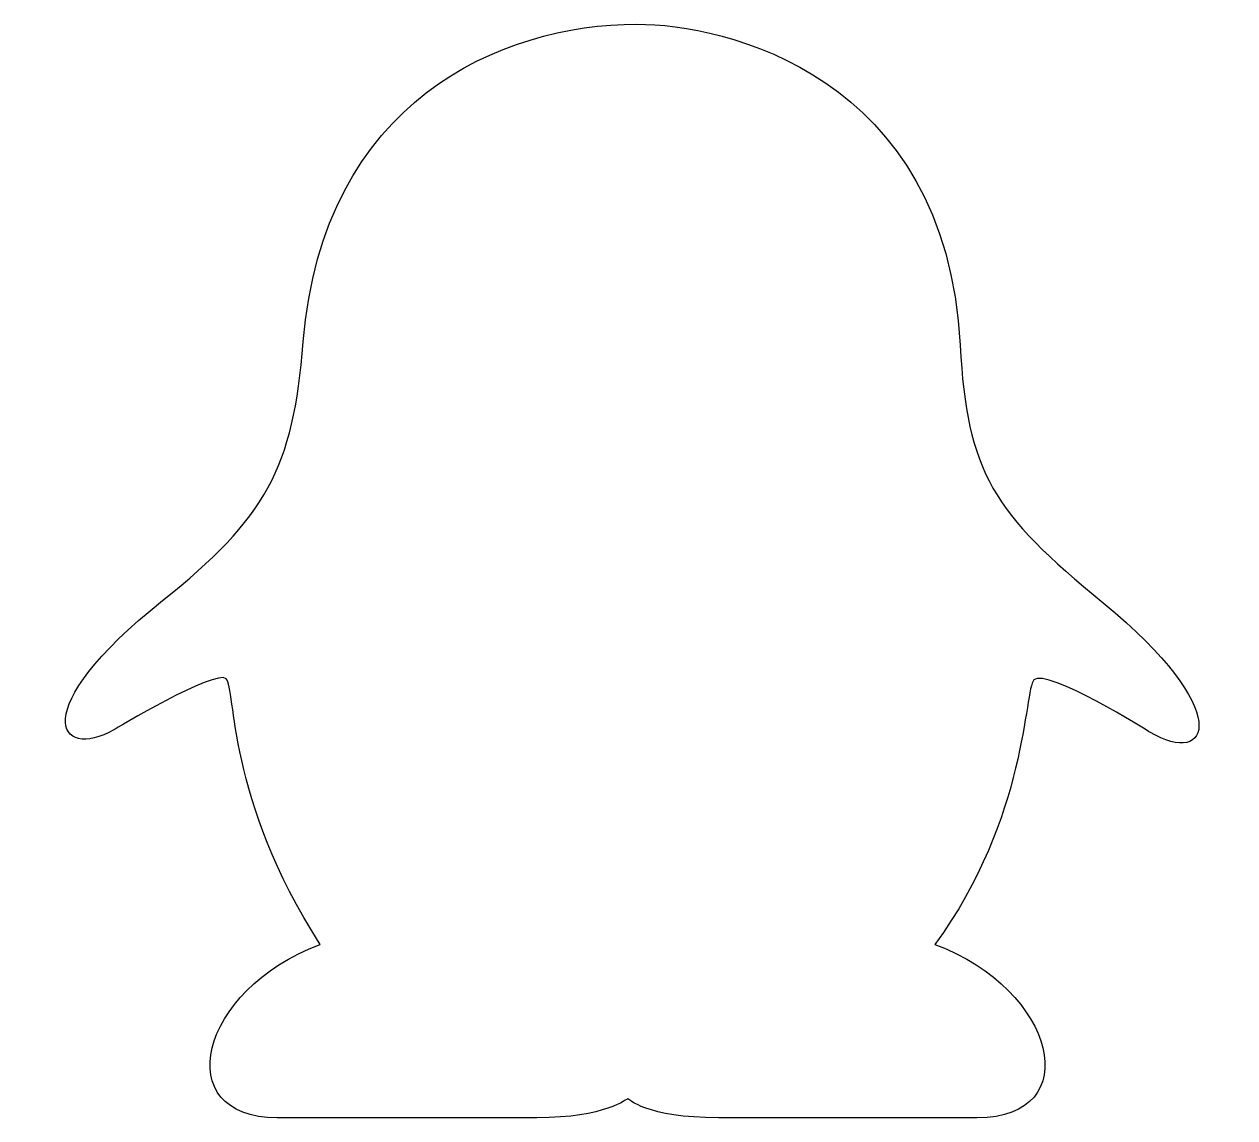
# Model space of a CAD drawing. Extents: x 240 to 372, y 336 to 456.
import ezdxf

# ---------------------------------------------------------------- set-up
doc = ezdxf.new("R2010")
doc.units = 0
doc.layers.add('LAYER_1', color=7, linetype='CONTINUOUS')

# ---------------------------------------------------------------- blocks, each defined once
blk = doc.blocks.new('BLOCK_3')
at = {"layer": 'LAYER_1', "color": 250}
blk.add_open_spline([(357.34, 392.54), (345.35, 402.31), (342.5, 406.76), (341.76, 420.61), (341.76, 420.61), (341.76, 420.61), (341.76, 420.61), (340.16, 450.17), (316.04, 455.61), (306.52, 455.61), (306.52, 455.61), (306.52, 455.61), (306.52, 455.61), (291.68, 455.61), (272.26, 447.2), (270.16, 420.98), (270.16, 420.98), (270.16, 420.98), (270.16, 420.98), (269.05, 407.13), (266.08, 401.81), (254.82, 392.78), (254.82, 392.78), (254.82, 392.78), (254.82, 392.78), (239.74, 380.79), (243.45, 375.22), (249.51, 378.69), (249.51, 378.69), (249.51, 378.69), (249.51, 378.69), (249.51, 378.69), (260.64, 385.37), (261.75, 384.25), (261.75, 384.25), (261.75, 384.25), (261.75, 384.25), (262.86, 383.14), (261.76, 371.25), (272, 355.28), (272, 355.28), (272, 355.28), (272, 355.28), (258.72, 350.41), (255.46, 336.39), (267.31, 336.39), (267.31, 336.39), (267.31, 336.39), (267.31, 336.39), (281.78, 336.39), (275.72, 336.39), (295.63, 336.39), (295.63, 336.39), (295.63, 336.39), (295.63, 336.39), (303.06, 336.39), (305.53, 338.49), (305.53, 338.49), (305.53, 338.49), (305.53, 338.49), (305.53, 338.49), (305.53, 338.49), (307.51, 336.39), (315.42, 336.39), (315.42, 336.39), (315.42, 336.39), (315.42, 336.39), (335.21, 336.39), (329.27, 336.39), (343.62, 336.39), (343.62, 336.39), (343.62, 336.39), (343.62, 336.39), (355.58, 336.39), (352.25, 350.41), (339.01, 355.28), (339.01, 355.28), (339.01, 355.28), (339.01, 355.28), (349.17, 369.22), (348.7, 383.03), (349.8, 384.13), (349.8, 384.13), (349.8, 384.13), (349.8, 384.13), (351.16, 385.49), (362.42, 378.44), (362.42, 378.44), (362.42, 378.44), (362.42, 378.44), (362.42, 378.44), (369.09, 374.48), (371.69, 380.79), (357.34, 392.54)], degree=3, knots=[0, 0, 0, 0, 1, 1, 1, 2, 2, 2, 3, 3, 3, 4, 4, 4, 5, 5, 5, 6, 6, 6, 7, 7, 7, 8, 8, 8, 9, 9, 9, 10, 10, 10, 11, 11, 11, 12, 12, 12, 13, 13, 13, 14, 14, 14, 15, 15, 15, 16, 16, 16, 17, 17, 17, 18, 18, 18, 19, 19, 19, 20, 20, 20, 21, 21, 21, 22, 22, 22, 23, 23, 23, 24, 24, 24, 25, 25, 25, 26, 26, 26, 27, 27, 27, 28, 28, 28, 29, 29, 29, 30, 30, 30, 31, 31, 31, 31], dxfattribs=at)
blk = doc.blocks.new('BLOCK_2')
at = {"layer": 'LAYER_1'}
blk.add_blockref('BLOCK_3', (0, 0), dxfattribs=at)

msp = doc.modelspace()

# ---------------------------------------------------------------- block references
at = {"layer": 'LAYER_1'}
msp.add_blockref('BLOCK_2', (0, 0), dxfattribs=at)

doc.saveas('drawing.dxf')
